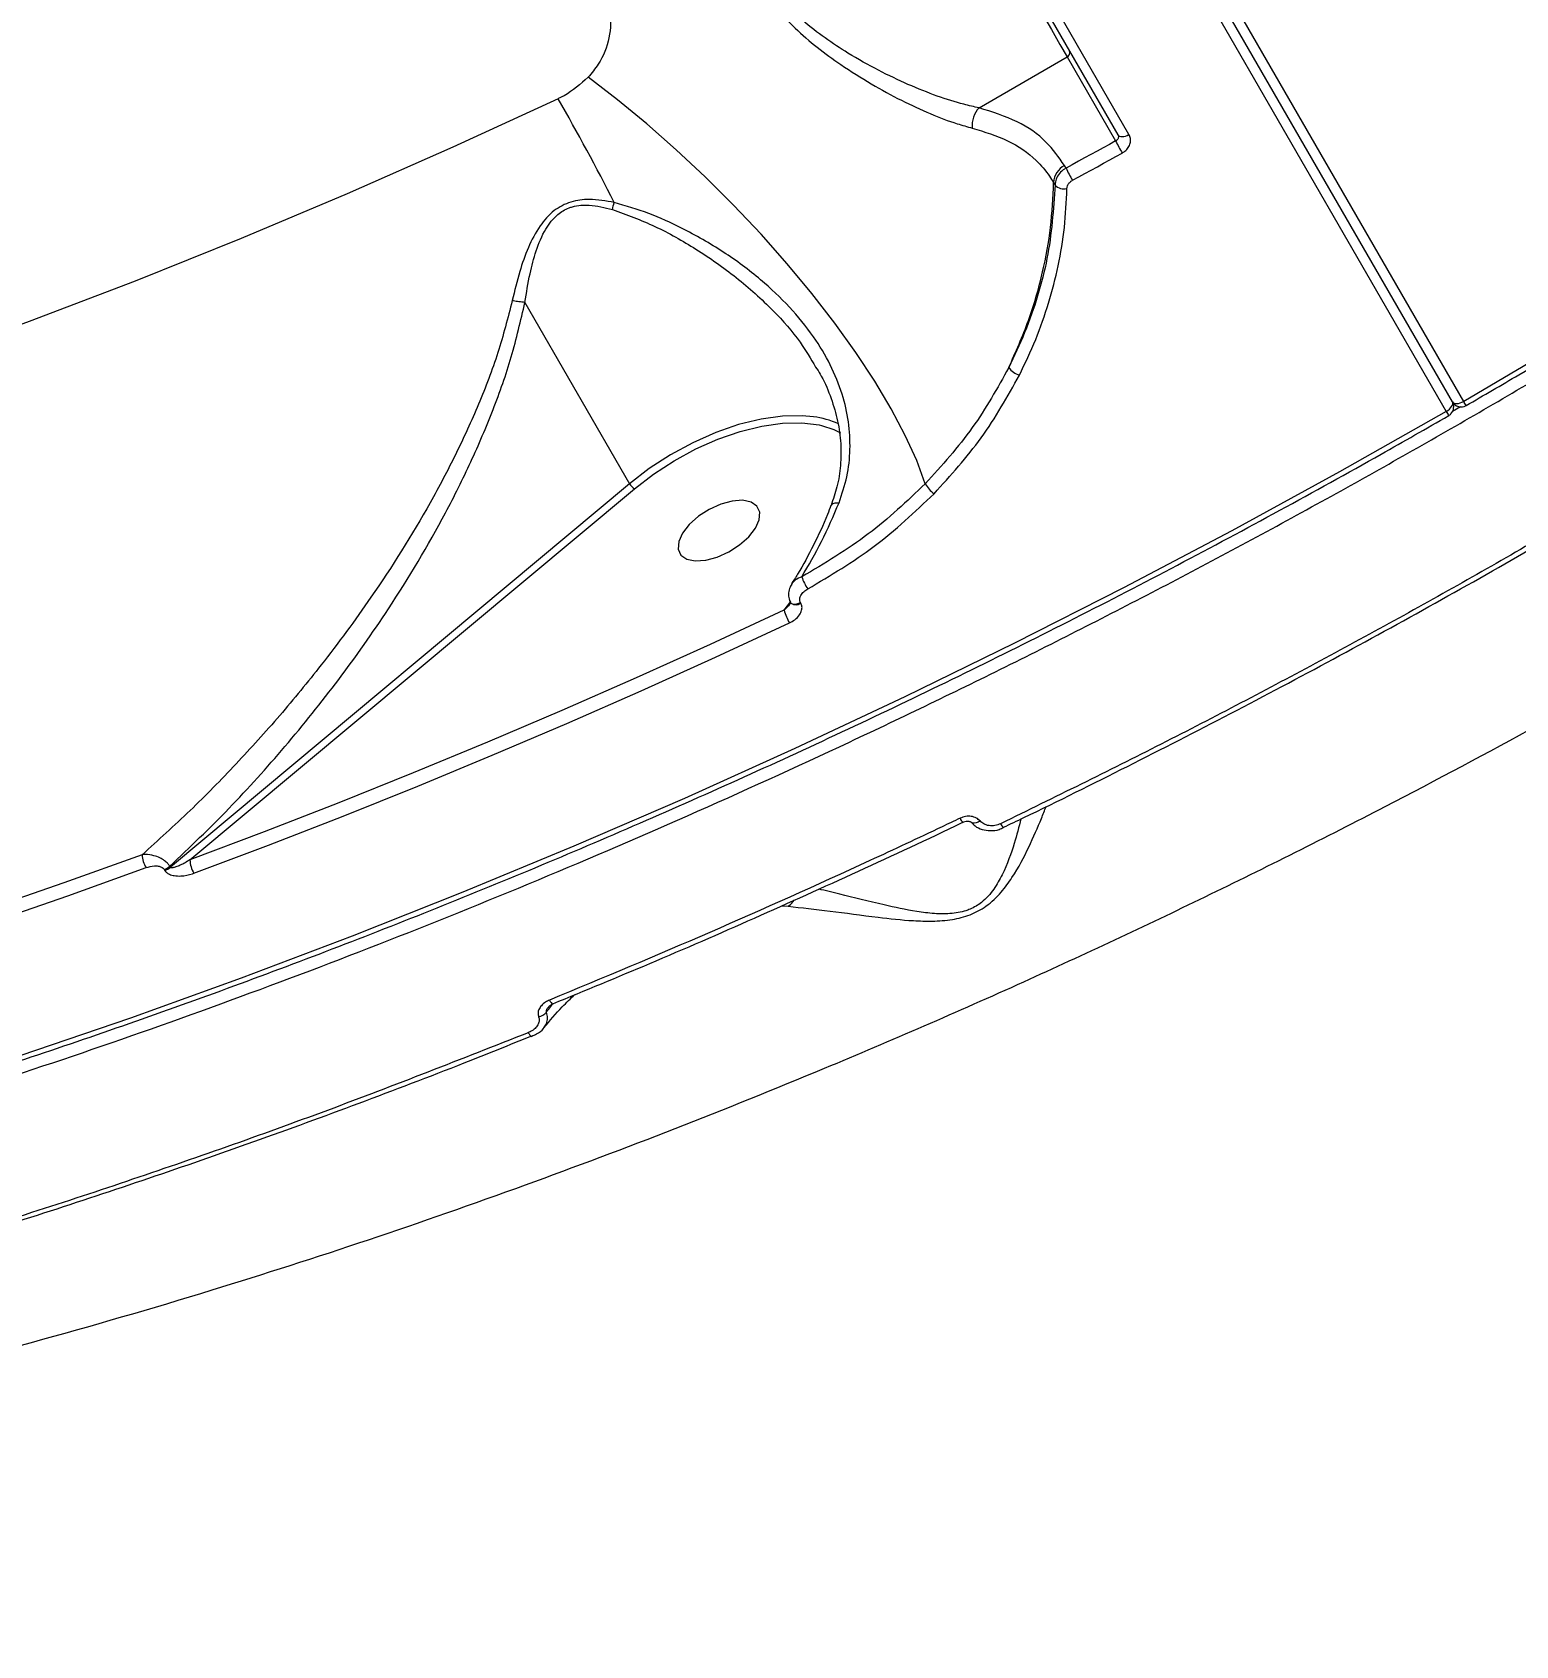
# Model space of a CAD drawing. Header units: millimetres. Extents: x -10881 to 8954, y -8695 to 5624.
# Drawn here: x 2770.3 to 2917.6, y -3433.1 to -3272.9 of the extents above; entities that cross this region are included whole.
import ezdxf

# ---------------------------------------------------------------- set-up
doc = ezdxf.new("R2010")
doc.units = ezdxf.units.MM
for name, color, linetype in [('DIKOM_ОБЪЕКТ', 7, 'Continuous'), ('DIKOM_РАЗМЕР_ЗОНА', 7, 'Continuous'), ('DIKOM_РАЗМЕР_ОБЪЕКТА', 7, 'Continuous')]:
    doc.layers.add(name, color=color, linetype=linetype)
doc.styles.add('style1', font='arial.ttf', dxfattribs={"width": 0.8})
doc.dimstyles.new('1-50', dxfattribs={"dimtxt": 300, "dimasz": 200, "dimexe": 100, "dimexo": 0, "dimgap": 100, "dimtad": 1, "dimtxsty": 'style1', "dimcen": 200, "dimclrd": 7, "dimclre": 7, "dimclrt": 7, "dimadec": 1, "dimazin": 2, "dimtfac": 1, "dimtmove": 0, "dimatfit": 2, "dimfxl": 0, "dimlwd": 25, "dimlwe": 18, "dimarcsym": 0})

# ---------------------------------------------------------------- blocks, each defined once
blk = doc.blocks.new('*D10')
at = {"layer": 'Defpoints', "color": 0, "transparency": 16777216}
for p in [(-7152.73, 2730.8), (7385.22, 911.28), (7385.22, -7693.77)]:
    blk.add_point(p, dxfattribs=at)
at = {"layer": 'DIKOM_РАЗМЕР_ОБЪЕКТА', "color": 7, "lineweight": 18, "transparency": 16777216}
for p, q in [((-7152.73, 2730.8), (-7152.73, -7793.77)), ((7385.22, 911.28), (7385.22, -7793.77))]:
    blk.add_line(p, q, dxfattribs=at)
at = {"layer": 'DIKOM_РАЗМЕР_ОБЪЕКТА', "color": 7, "lineweight": 25, "transparency": 16777216}
blk.add_line((-6952.73, -7693.77), (7185.22, -7693.77), dxfattribs=at)
at = {"layer": 'DIKOM_РАЗМЕР_ОБЪЕКТА', "color": 7, "transparency": 16777216}
for points in [[(-6952.73, -7660.43), (-6952.73, -7727.1), (-7152.73, -7693.77)], [(7185.22, -7660.43), (7185.22, -7727.1), (7385.22, -7693.77)]]:
    blk.add_solid(points, dxfattribs=at)
at = {"layer": 'DIKOM_РАЗМЕР_ОБЪЕКТА', "color": 7, "transparency": 16777216, "insert": (116.24, -7440.59), "char_height": 300, "attachment_point": 5, "style": 'style1'}
blk.add_mtext('14500', dxfattribs=at)
blk = doc.blocks.new('*D12')
at = {"layer": 'Defpoints', "color": 0, "transparency": 16777216}
for p in [(-9113.32, 3014.05), (8954.2, 2756.48), (8954.2, -8594.51)]:
    blk.add_point(p, dxfattribs=at)
at = {"layer": 'DIKOM_РАЗМЕР_ЗОНА', "color": 7, "lineweight": 18, "transparency": 16777216}
for p, q in [((-9113.32, 3014.05), (-9113.32, -8694.51)), ((8954.2, 2756.48), (8954.2, -8694.51))]:
    blk.add_line(p, q, dxfattribs=at)
at = {"layer": 'DIKOM_РАЗМЕР_ЗОНА', "color": 7, "lineweight": 25, "transparency": 16777216}
blk.add_line((-8913.32, -8594.51), (8754.2, -8594.51), dxfattribs=at)
at = {"layer": 'DIKOM_РАЗМЕР_ЗОНА', "color": 7, "transparency": 16777216}
for points in [[(-8913.32, -8561.18), (-8913.32, -8627.85), (-9113.32, -8594.51)], [(8754.2, -8561.18), (8754.2, -8627.85), (8954.2, -8594.51)]]:
    blk.add_solid(points, dxfattribs=at)
at = {"layer": 'DIKOM_РАЗМЕР_ЗОНА', "color": 7, "transparency": 16777216, "insert": (-79.56, -8341.34), "char_height": 300, "attachment_point": 5, "style": 'style1'}
blk.add_mtext('18000', dxfattribs=at)

msp = doc.modelspace()

# ---------------------------------------------------------------- linework, layer by layer
at = {"layer": 'DIKOM_ОБЪЕКТ', "color": 7, "linetype": 'Continuous', "lineweight": 15}
for p, q in [((2911.305, -3309.561), (2703.855, -2950.283)), ((2912.431, -3309.506), (2704.981, -2950.228)), ((2703.245, -2951.23), (2910.695, -3310.509)), ((2864.386, -3259.3), (2878.101, -3283.054)), ((2879.195, -3283.017), (2865.479, -3259.263)), ((2864.307, -3280.363), (2873.055, -3275.312)), ((2873.055, -3275.312), (2877.869, -3283.651)), ((2872.943, -3286.345), (2872.789, -3286.078)), ((2871.713, -3287.783), (2871.855, -3288.029)), ((2819.22, -3299.686), (2829.613, -3317.685)), ((2848.075, -3306.106), (2848.185, -3306.282)), ((2912.126, -3310.051), (2911.314, -3310.512)), ((2829.613, -3317.685), (2784.007, -3355.756)), ((2785.947, -3355.035), (2830.089, -3318.186)), ((2845.572, -3329.387), (2844.94, -3330.241)), ((2846.615, -3329.554), (2846.578, -3329.489)), ((2866.754, -3351.83), (2866.762, -3351.824)), ((2783.402, -3355.985), (2783.454, -3356.075)), ((2784.007, -3355.756), (2783.955, -3355.666)), ((2844.677, -3359.607), (2845.345, -3359.642)), ((2819.9, -3372.556), (2819.919, -3372.545))]:
    msp.add_line(p, q, dxfattribs=at)
at = {"layer": 'DIKOM_ОБЪЕКТ', "color": 7, "linetype": 'Continuous', "lineweight": 15, "flags": 128}
for points in [[(2863.781, -3259.247), (2864.612, -3260.687), (2865.84, -3262.813), (2867.071, -3264.946), (2868.278, -3267.036), (2869.433, -3269.037), (2870.512, -3270.905), (2871.489, -3272.598), (2872.343, -3274.078), (2873.055, -3275.312)], [(2858.971, -3317.685), (2858.115, -3315.373), (2856.986, -3312.889), (2855.594, -3310.259), (2853.953, -3307.508), (2852.08, -3304.663), (2849.992, -3301.752), (2847.711, -3298.805), (2845.259, -3295.849), (2842.66, -3292.916), (2839.939, -3290.032), (2837.125, -3287.227), (2834.244, -3284.529), (2831.325, -3281.964), (2828.397, -3279.557), (2825.488, -3277.332)], [(2822.511, -3279.459), (2812.048, -3284.273), (2801.556, -3288.897), (2791.042, -3293.328), (2780.517, -3297.561), (2769.99, -3301.591), (2759.472, -3305.416), (2748.973, -3309.031), (2738.501, -3312.433), (2728.066, -3315.62), (2717.68, -3318.588), (2707.35, -3321.334), (2697.087, -3323.856), (2686.9, -3326.152), (2676.799, -3328.219), (2666.793, -3330.055), (2656.891, -3331.659), (2647.103, -3333.03), (2637.438, -3334.165), (2627.905, -3335.064), (2618.512, -3335.726)], [(2877.869, -3283.651), (2877.254, -3283.989), (2876.639, -3284.327), (2876.023, -3284.665), (2875.408, -3285.002), (2874.792, -3285.338), (2874.176, -3285.674), (2873.559, -3286.01), (2872.943, -3286.345)], [(2878.101, -3283.054), (2878.166, -3283.13), (2878.261, -3283.184), (2878.381, -3283.216), (2878.523, -3283.223), (2878.682, -3283.206), (2878.851, -3283.165), (2879.024, -3283.101), (2879.195, -3283.017)], [(2873.584, -3287.558), (2874.202, -3287.222), (2874.82, -3286.886), (2875.437, -3286.55), (2876.055, -3286.212), (2876.672, -3285.874), (2877.289, -3285.536), (2877.905, -3285.197), (2878.521, -3284.858)], [(2922.932, -3303.321), (2912.431, -3309.506)], [(2910.695, -3310.509), (2910.859, -3310.403), (2911.007, -3310.283), (2911.134, -3310.156), (2911.233, -3310.024), (2911.302, -3309.894), (2911.338, -3309.771), (2911.339, -3309.658), (2911.305, -3309.561)], [(2911.305, -3309.561), (2911.372, -3309.639), (2911.47, -3309.694), (2911.595, -3309.725), (2911.742, -3309.73), (2911.906, -3309.71), (2912.079, -3309.664), (2912.257, -3309.596), (2912.431, -3309.506)], [(2910.695, -3310.509), (2900.087, -3316.51), (2889.398, -3322.349), (2878.637, -3328.019), (2867.812, -3333.517), (2856.933, -3338.836), (2846.009, -3343.974), (2835.049, -3348.925), (2824.063, -3353.686), (2813.059, -3358.252), (2802.047, -3362.62), (2791.036, -3366.786), (2780.036, -3370.746), (2769.055, -3374.497)], [(2847.865, -3311.033), (2846.747, -3310.93), (2844.779, -3310.972), (2842.658, -3311.271), (2840.435, -3311.82), (2838.161, -3312.607), (2835.889, -3313.612), (2833.673, -3314.813), (2831.565, -3316.181), (2829.613, -3317.685)], [(2830.089, -3318.186), (2831.982, -3316.728), (2834.026, -3315.401), (2836.175, -3314.237), (2838.378, -3313.262), (2840.583, -3312.499), (2842.738, -3311.966), (2844.795, -3311.676), (2846.703, -3311.636), (2848.42, -3311.845), (2848.663, -3311.899)], [(2848.663, -3311.899), (2849.904, -3312.3), (2850.566, -3312.627)], [(2841.433, -3322.956), (2842.101, -3322.099), (2842.476, -3321.262), (2842.527, -3320.513), (2842.25, -3319.912), (2841.668, -3319.507), (2840.828, -3319.333), (2839.798, -3319.402), (2838.661, -3319.709), (2837.509, -3320.23), (2836.436, -3320.922), (2835.529, -3321.729), (2834.861, -3322.585), (2834.486, -3323.422), (2834.435, -3324.172), (2834.712, -3324.773), (2835.293, -3325.177), (2836.134, -3325.352), (2837.164, -3325.282), (2838.301, -3324.975), (2839.453, -3324.454), (2840.526, -3323.762), (2841.433, -3322.956)], [(2844.94, -3330.241), (2837.601, -3333.645), (2830.245, -3336.964), (2822.877, -3340.197), (2815.5, -3343.343), (2808.115, -3346.401), (2800.726, -3349.37), (2793.336, -3352.248), (2785.947, -3355.035)], [(2845.595, -3329.472), (2845.695, -3329.572), (2845.861, -3329.63), (2846.075, -3329.636), (2846.321, -3329.588), (2846.578, -3329.489)], [(2786.349, -3356.358), (2793.755, -3353.564), (2801.163, -3350.679), (2808.57, -3347.703), (2815.972, -3344.638), (2823.367, -3341.484), (2830.753, -3338.243), (2838.126, -3334.916), (2845.483, -3331.504)], [(2864.405, -3351.167), (2864.204, -3351.281), (2864.008, -3351.358), (2863.827, -3351.394), (2863.673, -3351.386), (2863.554, -3351.335), (2863.509, -3351.293)], [(2781.2, -3354.522), (2773.437, -3357.304), (2765.683, -3359.983), (2757.942, -3362.556), (2750.217, -3365.022), (2742.511, -3367.381), (2734.828, -3369.631), (2727.171, -3371.772), (2719.543, -3373.803)], [(2719.801, -3375.127), (2727.446, -3373.092), (2735.12, -3370.946), (2742.82, -3368.69), (2750.543, -3366.326), (2758.285, -3363.854), (2766.043, -3361.276), (2773.814, -3358.592), (2781.594, -3355.803)], [(2821.648, -3368.961), (2821.731, -3369.095), (2821.81, -3369.202), (2821.881, -3369.278), (2821.943, -3369.321), (2821.992, -3369.328), (2822.001, -3369.325)], [(2819.55, -3372.191), (2819.629, -3372.319), (2819.705, -3372.423), (2819.775, -3372.5), (2819.836, -3372.545), (2819.887, -3372.559), (2819.9, -3372.556)]]:
    msp.add_lwpolyline(points, dxfattribs=at)
at = {"layer": 'DIKOM_ОБЪЕКТ', "color": 7, "linetype": 'Continuous', "lineweight": 15}
for centre, radius, start, end in [((2872.846, -3274.887), 0.473, 296.20231, 20.53403), ((2625.123, -3392.939), 227.683, 26.94679, 29.895), ((2866.147, -3282.096), 2.528, 136.70716, 186.18714), ((2898.301, -3273.381), 22.868, 206.68503, 210.12397), ((2873.767, -3287.886), 2.056, 118.40703, 177.14034), ((2888.237, -3279.042), 16.948, 205.52451, 210.16572), ((2872.781, -3287.113), 1.302, 224.69929, 281.12931), ((2794.972, -3281.079), 34.233, 344.09936, 345.30864), ((2868.811, -3305.073), 1.894, 214.80729, 254.89802), ((2910.439, -3310.061), 1, 316.55964, 29.99313), ((2912.171, -3309.061), 1, 210.00248, 300.07043), ((2877.683, -3329.743), 40.211, 29.525, 30.21602), ((2846.813, -3319.317), 8.35, 65.00163, 82.76328), ((2943.206, -3291.909), 37.456, 209.77321, 210.51506), ((2910.439, -3310.061), 1, 299.92957, 316.55964), ((2830.842, -3316.993), 1.41, 209.37383, 237.75734), ((2861.381, -3316.454), 2.706, 207.06698, 235.29583), ((2851.251, -3325.407), 4.795, 198.57496, 214.54785), ((2850.193, -3328.734), 5.464, 196.0115, 210.46682), ((2846.127, -3328.861), 0.848, 235.65249, 305.16818), ((2863.092, -3350.679), 0.705, 197.99744, 238.95881), ((2867.207, -3351.168), 0.803, 199.92836, 235.65848), ((2784.138, -3354.319), 2.945, 183.96095, 210.26804), ((2782.742, -3354.205), 1.898, 290.3249, 309.6936), ((2782.795, -3354.296), 1.898, 290.3249, 309.6936), ((2788.853, -3354.875), 2.91, 183.15657, 210.63511), ((2820.181, -3369.071), 1.595, 284.24041, 317.02867)]:
    msp.add_arc(centre, radius, start, end, dxfattribs=at)
for points, knots in [([(2912.672, -3309.927), (2914.419, -3308.91), (2919.483, -3305.963), (2927.8, -3300.979), (2937.587, -3294.933), (2947.272, -3288.756), (2956.85, -3282.455), (2966.312, -3276.033), (2975.652, -3269.496), (2984.863, -3262.849), (2993.937, -3256.097), (3002.868, -3249.245), (3011.649, -3242.297), (3020.274, -3235.259), (3028.736, -3228.137), (3037.029, -3220.936), (3045.146, -3213.66), (3053.082, -3206.317), (3060.83, -3198.91), (3068.385, -3191.446), (3075.74, -3183.93), (3082.891, -3176.367), (3089.832, -3168.765), (3096.558, -3161.127), (3103.064, -3153.461), (3109.344, -3145.771), (3115.394, -3138.063), (3121.21, -3130.343), (3126.787, -3122.617), (3132.121, -3114.891), (3137.208, -3107.171), (3142.043, -3099.461), (3146.624, -3091.769), (3150.947, -3084.099), (3155.009, -3076.457), (3158.805, -3068.85), (3162.335, -3061.283), (3165.594, -3053.761), (3168.58, -3046.29), (3171.291, -3038.877), (3173.725, -3031.525), (3175.88, -3024.242), (3177.754, -3017.032), (3179.346, -3009.901), (3180.655, -3002.855), (3181.678, -2995.898), (3182.417, -2989.037), (3182.869, -2982.276), (3183.038, -2975.619), (3182.905, -2969.08), (3182.615, -2963.835), (3182.264, -2960.815), (3182.157, -2959.893)], [0, 0, 0, 0, 0.0107471, 0.0311651, 0.0515835, 0.0720021, 0.0924206, 0.1128393, 0.1332582, 0.1536771, 0.1740963, 0.1945156, 0.2149352, 0.2353551, 0.2557752, 0.2761956, 0.2966164, 0.3170376, 0.3374591, 0.3578811, 0.3783035, 0.3987263, 0.4191497, 0.4395736, 0.459998, 0.480423, 0.5008486, 0.5212748, 0.5417016, 0.5621289, 0.5825569, 0.6029854, 0.6234145, 0.6438441, 0.6642741, 0.6847045, 0.7051351, 0.7255658, 0.7459964, 0.7664267, 0.7868564, 0.8072852, 0.8277127, 0.8481386, 0.8685623, 0.8889834, 0.9094014, 0.9298156, 0.9502254, 0.9706305, 0.9910301, 1, 1, 1, 1]), ([(2474.407, -3370.97), (2475.12, -3371.509), (2478.361, -3373.957), (2484.717, -3377.9), (2493.478, -3382.775), (2502.911, -3387.211), (2512.939, -3391.218), (2523.596, -3394.776), (2534.794, -3397.846), (2546.377, -3400.39), (2558.279, -3402.415), (2570.489, -3403.942), (2583.131, -3404.988), (2596.282, -3405.553), (2609.899, -3405.619), (2624, -3405.174), (2638.467, -3404.212), (2652.93, -3402.767), (2667.306, -3400.884), (2681.58, -3398.6), (2696.082, -3395.87), (2710.889, -3392.674), (2725.95, -3389.012), (2741.276, -3384.872), (2756.744, -3380.28), (2772.346, -3375.236), (2788.019, -3369.757), (2803.773, -3363.836), (2819.565, -3357.487), (2835.481, -3350.669), (2851.457, -3343.397), (2867.5, -3335.657), (2883.467, -3327.51), (2899.141, -3319.068), (2914.461, -3310.382), (2929.443, -3301.46), (2944.243, -3292.21), (2958.94, -3282.578), (2973.466, -3272.593), (2987.827, -3262.243), (3001.878, -3251.611), (3015.872, -3240.54), (3024.929, -3232.907), (3029.575, -3228.993)], [0, 0, 0, 0, 0.0069069, 0.0314206, 0.0561045, 0.0807884, 0.1060094, 0.1312304, 0.156637, 0.1820435, 0.2065572, 0.2310708, 0.2557548, 0.2804387, 0.3056597, 0.3308807, 0.3562872, 0.3816938, 0.4053301, 0.4289664, 0.4527552, 0.4765441, 0.5008121, 0.5250802, 0.5495135, 0.5739467, 0.5984604, 0.6229741, 0.6476581, 0.6723421, 0.6975631, 0.7227842, 0.7481908, 0.7735974, 0.7981111, 0.8226248, 0.8473088, 0.8719928, 0.8972139, 0.9224349, 0.9478415, 0.9732482, 1, 1, 1, 1]), ([(2841.426, -3262.714), (2841.429, -3263.263), (2841.435, -3264.361), (2841.794, -3266.11), (2842.488, -3267.876), (2843.782, -3270.064), (2845.756, -3272.274), (2848.223, -3274.388), (2850.787, -3276.25), (2853.616, -3278.03), (2856.622, -3279.664), (2859.492, -3280.995), (2861.839, -3281.886), (2863.138, -3282.236), (2863.634, -3282.369)], [0, 0, 0, 0, 0.0610586, 0.1220459, 0.1836227, 0.2451907, 0.3548561, 0.436924, 0.519099, 0.6228181, 0.7265974, 0.8310891, 0.9355772, 1, 1, 1, 1]), ([(2864.307, -3280.363), (2863.807, -3280.256), (2862.505, -3279.98), (2860.157, -3279.232), (2857.306, -3278.095), (2854.311, -3276.667), (2851.521, -3275.112), (2848.979, -3273.449), (2846.564, -3271.568), (2844.675, -3269.59), (2843.479, -3267.652), (2843.044, -3266.554), (2842.728, -3265.421), (2842.532, -3264.249), (2842.59, -3263.215), (2842.619, -3262.691)], [0, 0, 0, 0, 0.0653899, 0.1703679, 0.2779426, 0.3818114, 0.4884116, 0.5695635, 0.6527955, 0.7604191, 0.8151631, 0.8718852, 0.8800454, 0.9391998, 1, 1, 1, 1]), ([(2826.66, -3267.957), (2827.05, -3268.826), (2827.823, -3270.547), (2827.719, -3273.4), (2826.84, -3275.726), (2825.844, -3276.91), (2825.488, -3277.332)], [0, 0, 0, 0, 0.28856435, 0.57162877, 0.84703828, 1, 1, 1, 1]), ([(2825.488, -3277.332), (2824.74, -3277.998), (2823.914, -3278.733), (2822.814, -3279.312), (2822.614, -3279.409), (2822.511, -3279.459)], [0, 0, 0, 0, 0.8217569, 0.9078664, 1, 1, 1, 1]), ([(2872.789, -3286.078), (2872.224, -3285.274), (2871.031, -3283.576), (2868.204, -3281.596), (2865.618, -3280.778), (2864.307, -3280.363)], [0, 0, 0, 0, 0.3069734, 0.648469, 1, 1, 1, 1]), ([(2863.634, -3282.369), (2864.852, -3282.744), (2867.326, -3283.505), (2869.761, -3285.251), (2871.098, -3286.776), (2871.584, -3287.571), (2871.713, -3287.783)], [0, 0, 0, 0, 0.3414972, 0.6929958, 0.9180121, 1, 1, 1, 1]), ([(2878.101, -3283.054), (2878.12, -3283.098), (2878.159, -3283.186), (2878.146, -3283.337), (2878.081, -3283.478), (2877.981, -3283.586), (2877.901, -3283.632), (2877.869, -3283.651)], [0, 0, 0, 0, 0.21397755, 0.42817175, 0.64278495, 0.85790168, 1, 1, 1, 1]), ([(2878.521, -3284.858), (2878.616, -3284.799), (2878.853, -3284.65), (2879.145, -3284.312), (2879.334, -3283.876), (2879.368, -3283.416), (2879.252, -3283.15), (2879.195, -3283.017)], [0, 0, 0, 0, 0.14184712, 0.35672841, 0.57133326, 0.78571861, 1, 1, 1, 1]), ([(2872.943, -3286.345), (2872.891, -3286.375), (2872.647, -3286.52), (2872.271, -3286.865), (2871.928, -3287.427), (2871.879, -3287.828), (2871.855, -3288.029)], [0, 0, 0, 0, 0.0818929, 0.3880463, 0.6939649, 1, 1, 1, 1]), ([(2867.256, -3306.154), (2867.945, -3304.604), (2869.33, -3301.485), (2870.661, -3296.805), (2871.512, -3292.215), (2871.646, -3289.266), (2871.713, -3287.783)], [0, 0, 0, 0, 0.2598499, 0.5228404, 0.7602266, 1, 1, 1, 1]), ([(2871.855, -3288.029), (2871.689, -3290.462), (2871.437, -3294.144), (2870.166, -3299.034), (2868.917, -3302.667), (2867.804, -3305.004), (2867.256, -3306.154)], [0, 0, 0, 0, 0.3951692, 0.5979227, 0.8021689, 1, 1, 1, 1]), ([(2868.318, -3306.901), (2868.878, -3305.727), (2869.996, -3303.382), (2871.264, -3299.743), (2872.221, -3296.024), (2872.855, -3292.223), (2872.973, -3289.671), (2873.032, -3288.391)], [0, 0, 0, 0, 0.1978344, 0.3948167, 0.593168, 0.7958375, 1, 1, 1, 1]), ([(2873.032, -3288.391), (2873.045, -3288.291), (2873.07, -3288.092), (2873.244, -3287.814), (2873.434, -3287.644), (2873.558, -3287.573), (2873.584, -3287.558)], [0, 0, 0, 0, 0.3056925, 0.6116133, 0.9180226, 1, 1, 1, 1]), ([(2828.086, -3289.761), (2827.263, -3289.613), (2825.831, -3289.356), (2823.736, -3289.623), (2821.986, -3290.533), (2820.571, -3292.15), (2819.5, -3294.241), (2818.615, -3296.74), (2818.189, -3298.537), (2817.96, -3299.505)], [0, 0, 0, 0, 0.1507914, 0.2625455, 0.375833, 0.5043751, 0.6581128, 0.8160036, 1, 1, 1, 1]), ([(2819.22, -3299.686), (2819.371, -3298.73), (2819.646, -3296.993), (2820.295, -3294.542), (2821.122, -3292.508), (2822.26, -3291.016), (2823.3, -3290.396), (2824.352, -3290.05), (2825.842, -3289.933), (2827.139, -3290.264), (2827.895, -3290.458)], [0, 0, 0, 0, 0.1920851, 0.3493699, 0.5094457, 0.6344036, 0.7186251, 0.7420692, 0.8495846, 1, 1, 1, 1]), ([(2850.407, -3319.569), (2850.695, -3318.712), (2851.278, -3316.976), (2851.563, -3314.266), (2851.41, -3311.513), (2850.761, -3308.688), (2849.599, -3305.844), (2847.851, -3302.933), (2845.532, -3300.086), (2842.533, -3297.255), (2838.941, -3294.597), (2835.172, -3292.441), (2831.537, -3290.768), (2829.242, -3290.098), (2828.086, -3289.761)], [0, 0, 0, 0, 0.0668895, 0.1355745, 0.2055398, 0.2771148, 0.3560569, 0.436729, 0.5280166, 0.6212586, 0.7279987, 0.8370993, 0.9179829, 1, 1, 1, 1]), ([(2827.895, -3290.458), (2829.319, -3290.98), (2832.199, -3292.037), (2836.303, -3294.385), (2840.293, -3297.157), (2843.758, -3300.285), (2846.423, -3303.283), (2847.588, -3305.274), (2848.075, -3306.106)], [0, 0, 0, 0, 0.1717419, 0.3474549, 0.5328427, 0.7223593, 0.8839287, 1, 1, 1, 1]), ([(2593.006, -3415.396), (2594.422, -3415.707), (2600.705, -3417.083), (2612.571, -3418.765), (2628.541, -3420.272), (2644.63, -3420.854), (2660.65, -3420.676), (2675.92, -3419.846), (2690.804, -3418.473), (2704.976, -3416.689), (2719.151, -3414.457), (2734.867, -3411.515), (2751.883, -3407.754), (2770.195, -3403.049), (2787.302, -3398.08), (2803.677, -3392.819), (2819.019, -3387.459), (2834.129, -3381.768), (2850.64, -3375.112), (2868.219, -3367.48), (2886.794, -3358.779), (2903.845, -3350.229), (2919.9, -3341.674), (2934.714, -3333.342), (2949.086, -3324.835), (2963.08, -3316.129), (2976.936, -3307.114), (2985.994, -3300.849), (2990.522, -3297.717)], [0, 0, 0, 0, 0.01379089, 0.06119675, 0.10860263, 0.15478244, 0.19709595, 0.23940948, 0.27585322, 0.31229696, 0.34695125, 0.38160554, 0.42786138, 0.47024403, 0.51262671, 0.54912909, 0.58563148, 0.62034075, 0.65505002, 0.70142145, 0.74390934, 0.78639727, 0.82298919, 0.85958112, 0.89437463, 0.92916815, 0.96458407, 1, 1, 1, 1]), ([(2817.96, -3299.505), (2817.515, -3301.234), (2816.619, -3304.714), (2814.663, -3309.796), (2812.397, -3314.766), (2808.964, -3321.248), (2804.532, -3328.291), (2799.408, -3335.243), (2794.899, -3340.732), (2790.551, -3345.553), (2786, -3350.189), (2782.801, -3353.076), (2781.2, -3354.522)], [0, 0, 0, 0, 0.0803025, 0.1615658, 0.2419412, 0.3227389, 0.4866046, 0.6103975, 0.7070663, 0.8040247, 0.9018626, 1, 1, 1, 1]), ([(2783.955, -3355.666), (2785.934, -3353.778), (2789.894, -3350.003), (2795.484, -3343.783), (2800.79, -3337.181), (2806.208, -3329.491), (2810.553, -3322.225), (2813.895, -3315.54), (2816.096, -3310.37), (2817.973, -3305.082), (2818.799, -3301.488), (2819.214, -3299.681)], [0, 0, 0, 0, 0.1245763, 0.249156, 0.376417, 0.5036648, 0.6677219, 0.7510853, 0.8344262, 0.916783, 1, 1, 1, 1]), ([(2819.214, -3299.681), (2819.018, -3299.664), (2818.661, -3299.633), (2818.217, -3299.557), (2818, -3299.513), (2817.96, -3299.505)], [0, 0, 0, 0, 0.4994434, 0.9072949, 1, 1, 1, 1]), ([(2819.214, -3299.681), (2819.215, -3299.682), (2819.216, -3299.682), (2819.218, -3299.684), (2819.219, -3299.685), (2819.22, -3299.686)], [0, 0, 0, 0, 0.2900896, 0.6748987, 1, 1, 1, 1]), ([(2848.21, -3306.264), (2848.358, -3306.506), (2848.938, -3307.454), (2849.647, -3309.194), (2850.311, -3311.434), (2850.622, -3313.662), (2850.591, -3315.852), (2850.286, -3317.925), (2849.825, -3319.237), (2849.61, -3319.85)], [0, 0, 0, 0, 0.05819993, 0.22817151, 0.39508627, 0.55603947, 0.71178222, 0.86530388, 1, 1, 1, 1]), ([(2867.256, -3306.154), (2866.129, -3308.183), (2863.847, -3312.289), (2860.609, -3315.872), (2858.971, -3317.685)], [0, 0, 0, 0, 0.4941653, 1, 1, 1, 1]), ([(2859.84, -3318.678), (2861.478, -3316.871), (2864.793, -3313.215), (2867.134, -3309.022), (2868.318, -3306.901)], [0, 0, 0, 0, 0.49417114, 1, 1, 1, 1]), ([(2473.118, -3369.297), (2473.614, -3369.67), (2475.795, -3371.309), (2479.911, -3374.024), (2485.465, -3377.437), (2491.278, -3380.644), (2497.321, -3383.66), (2503.596, -3386.478), (2510.097, -3389.098), (2516.819, -3391.517), (2523.756, -3393.733), (2530.905, -3395.744), (2538.258, -3397.55), (2545.811, -3399.148), (2553.557, -3400.537), (2561.492, -3401.717), (2569.608, -3402.686), (2577.9, -3403.445), (2586.361, -3403.991), (2594.985, -3404.326), (2603.765, -3404.448), (2612.696, -3404.359), (2621.769, -3404.057), (2630.979, -3403.543), (2640.318, -3402.818), (2649.779, -3401.882), (2659.356, -3400.736), (2669.04, -3399.38), (2678.826, -3397.817), (2688.705, -3396.046), (2698.67, -3394.07), (2708.713, -3391.89), (2718.828, -3389.508), (2729.006, -3386.925), (2739.239, -3384.143), (2749.521, -3381.165), (2759.843, -3377.992), (2770.198, -3374.628), (2780.578, -3371.074), (2790.975, -3367.334), (2801.381, -3363.41), (2811.789, -3359.305), (2822.19, -3355.022), (2832.577, -3350.564), (2842.943, -3345.936), (2853.278, -3341.14), (2863.577, -3336.179), (2873.83, -3331.058), (2884.03, -3325.782), (2894.169, -3320.35), (2903.137, -3315.39), (2908.704, -3312.206), (2910.938, -3310.928)], [0, 0, 0, 0, 0.0060077, 0.0263958, 0.0467899, 0.0671898, 0.087595, 0.1080051, 0.1284196, 0.1488379, 0.1692595, 0.1896838, 0.2101103, 0.2305385, 0.2509682, 0.2713988, 0.2918301, 0.3122618, 0.3326937, 0.3531256, 0.3735573, 0.3939887, 0.4144197, 0.4348503, 0.4552804, 0.47571, 0.496139, 0.5165675, 0.5369955, 0.5574228, 0.5778497, 0.598276, 0.6187018, 0.6391271, 0.659552, 0.6799764, 0.7004004, 0.720824, 0.7412473, 0.7616702, 0.7820928, 0.8025151, 0.8229372, 0.843359, 0.8637806, 0.8842021, 0.9046234, 0.9250445, 0.9454656, 0.9658866, 0.9863075, 1, 1, 1, 1]), ([(2858.971, -3317.685), (2857.146, -3319.418), (2853.449, -3322.929), (2848.973, -3325.588), (2846.706, -3326.934)], [0, 0, 0, 0, 0.4937368, 1, 1, 1, 1]), ([(2847.302, -3328.126), (2849.562, -3326.787), (2854.14, -3324.075), (2857.924, -3320.492), (2859.84, -3318.678)], [0, 0, 0, 0, 0.4937919, 1, 1, 1, 1]), ([(2929.073, -3317.787), (2923.974, -3320.778), (2913.766, -3326.767), (2898.181, -3335.335), (2882.415, -3343.621), (2871.776, -3348.833), (2866.452, -3351.441)], [0, 0, 0, 0, 0.2488775, 0.4981997, 0.7488727, 1, 1, 1, 1]), ([(2866.746, -3351.791), (2867.413, -3351.474), (2871.526, -3349.517), (2879.046, -3345.764), (2889.295, -3340.525), (2899.488, -3335.116), (2909.618, -3329.557), (2919.564, -3323.929), (2926.087, -3320.082), (2929.291, -3318.193)], [0, 0, 0, 0, 0.0314316, 0.1936161, 0.3559228, 0.5183169, 0.6807628, 0.8432175, 1, 1, 1, 1]), ([(2849.607, -3319.833), (2849.491, -3320.139), (2848.969, -3321.523), (2847.865, -3323.812), (2846.665, -3326.11), (2845.886, -3327.307), (2845.678, -3327.626)], [0, 0, 0, 0, 0.1071177, 0.4845848, 0.8624355, 1, 1, 1, 1]), ([(2846.706, -3326.934), (2847.381, -3325.784), (2848.738, -3323.469), (2849.849, -3320.874), (2850.407, -3319.569)], [0, 0, 0, 0, 0.4973177, 1, 1, 1, 1]), ([(2849.638, -3319.861), (2849.67, -3319.798), (2849.741, -3319.66), (2850.034, -3319.58), (2850.284, -3319.566), (2850.388, -3319.568), (2850.407, -3319.569)], [0, 0, 0, 0, 0.3385747, 0.7503109, 0.9542076, 1, 1, 1, 1]), ([(2846.706, -3326.934), (2846.482, -3327.023), (2846.059, -3327.19), (2845.822, -3327.504), (2845.711, -3327.651)], [0, 0, 0, 0, 0.5306638, 1, 1, 1, 1]), ([(2845.721, -3327.66), (2845.634, -3327.794), (2845.432, -3328.104), (2845.356, -3328.671), (2845.415, -3329.17), (2845.573, -3329.395), (2845.616, -3329.458)], [0, 0, 0, 0, 0.247442, 0.5745102, 0.8818575, 1, 1, 1, 1]), ([(2846.578, -3329.489), (2846.555, -3329.439), (2846.496, -3329.313), (2846.495, -3329.062), (2846.614, -3328.737), (2846.884, -3328.393), (2847.162, -3328.216), (2847.302, -3328.126)], [0, 0, 0, 0, 0.1033868, 0.2624323, 0.4611539, 0.7282036, 1, 1, 1, 1]), ([(2845.516, -3329.637), (2845.428, -3329.747), (2845.252, -3329.969), (2845.045, -3330.15), (2844.94, -3330.241)], [0, 0, 0, 0, 0.4980553, 1, 1, 1, 1]), ([(2845.483, -3331.504), (2845.662, -3331.407), (2846.052, -3331.194), (2846.48, -3330.752), (2846.706, -3330.29), (2846.753, -3329.884), (2846.661, -3329.664), (2846.615, -3329.554)], [0, 0, 0, 0, 0.2267683, 0.4919805, 0.6959522, 0.8477263, 1, 1, 1, 1]), ([(2845.61, -3329.47), (2845.61, -3329.468), (2845.61, -3329.459), (2845.599, -3329.508), (2845.566, -3329.579), (2845.526, -3329.626), (2845.516, -3329.637)], [0, 0, 0, 0, 0.1288876, 0.4930182, 0.8748346, 1, 1, 1, 1]), ([(2862.421, -3350.897), (2861.825, -3351.181), (2858.841, -3352.603), (2850.58, -3356.467), (2837.591, -3362.32), (2826.965, -3366.746), (2821.648, -3368.961)], [0, 0, 0, 0, 0.0441412, 0.2207137, 0.6100127, 1, 1, 1, 1]), ([(2845.345, -3359.642), (2846.696, -3359.784), (2849.429, -3360.072), (2853.694, -3360.677), (2857.18, -3361.062), (2859.675, -3361.144), (2861.581, -3361.016), (2863.45, -3360.549), (2865.178, -3359.608), (2866.543, -3358.279), (2868.002, -3356.255), (2869.303, -3353.721), (2870.354, -3351.316), (2870.816, -3350.125), (2870.965, -3349.74)], [0, 0, 0, 0, 0.1466659, 0.2966814, 0.3967888, 0.4475637, 0.4995444, 0.5455502, 0.5920164, 0.6499421, 0.7055832, 0.8227802, 0.9426651, 1, 1, 1, 1]), ([(2868.473, -3350.968), (2868.266, -3351.763), (2867.813, -3353.498), (2866.954, -3355.926), (2865.833, -3357.945), (2864.785, -3359.171), (2863.758, -3359.79), (2862.78, -3360.177), (2861.553, -3360.422), (2859.838, -3360.394), (2857.544, -3360.1), (2854.337, -3359.403), (2851.043, -3358.554), (2849.069, -3358.094), (2848.385, -3357.935)], [0, 0, 0, 0, 0.1209773, 0.2639091, 0.3280045, 0.3920793, 0.4340384, 0.4417552, 0.4914251, 0.5489695, 0.6087898, 0.7277159, 0.9055306, 1, 1, 1, 1]), ([(2864.405, -3351.167), (2864.292, -3351.061), (2864.058, -3350.841), (2863.539, -3350.691), (2862.963, -3350.691), (2862.602, -3350.828), (2862.421, -3350.897)], [0, 0, 0, 0, 0.2338668, 0.4824937, 0.7413363, 1, 1, 1, 1]), ([(2862.731, -3351.286), (2862.746, -3351.278), (2862.83, -3351.231), (2863.002, -3351.19), (2863.208, -3351.179), (2863.363, -3351.208), (2863.459, -3351.249), (2863.504, -3351.285), (2863.506, -3351.291), (2863.507, -3351.292)], [0, 0, 0, 0, 0.0512809, 0.281779, 0.4718993, 0.6369778, 0.7826962, 0.9304268, 1, 1, 1, 1]), ([(2866.452, -3351.441), (2866.266, -3351.512), (2865.895, -3351.655), (2865.3, -3351.655), (2864.764, -3351.501), (2864.521, -3351.275), (2864.405, -3351.167)], [0, 0, 0, 0, 0.25835416, 0.51674882, 0.76780773, 1, 1, 1, 1]), ([(2821.998, -3369.318), (2825.204, -3367.996), (2831.879, -3365.241), (2841.997, -3360.847), (2852.333, -3356.171), (2859.242, -3352.976), (2862.693, -3351.298), (2862.728, -3351.281)], [0, 0, 0, 0, 0.2353197, 0.490022, 0.7438766, 0.9974106, 1, 1, 1, 1]), ([(2863.533, -3351.276), (2863.651, -3351.413), (2863.936, -3351.746), (2864.609, -3352.049), (2865.436, -3352.169), (2866.192, -3352.087), (2866.598, -3351.875), (2866.74, -3351.8)], [0, 0, 0, 0, 0.15664861, 0.38131996, 0.6158471, 0.86522043, 1, 1, 1, 1]), ([(2783.955, -3355.666), (2783.892, -3355.577), (2783.755, -3355.382), (2783.42, -3355.087), (2782.952, -3354.807), (2782.296, -3354.57), (2781.686, -3354.485), (2781.314, -3354.513), (2781.2, -3354.522)], [0, 0, 0, 0, 0.113276, 0.2470903, 0.4203958, 0.6073781, 0.8801183, 1, 1, 1, 1]), ([(2781.594, -3355.803), (2781.869, -3355.725), (2782.263, -3355.611), (2782.794, -3355.636), (2783.093, -3355.718), (2783.298, -3355.842), (2783.37, -3355.941), (2783.402, -3355.985)], [0, 0, 0, 0, 0.4370879, 0.6288625, 0.7908881, 0.9060631, 1, 1, 1, 1]), ([(2783.454, -3356.075), (2783.505, -3356.145), (2783.618, -3356.301), (2783.947, -3356.494), (2784.437, -3356.628), (2785.229, -3356.655), (2785.887, -3356.523), (2786.298, -3356.376), (2786.349, -3356.358)], [0, 0, 0, 0, 0.0927889, 0.2061566, 0.3692702, 0.5724216, 0.9471477, 1, 1, 1, 1]), ([(2785.947, -3355.035), (2785.633, -3355.222), (2785.182, -3355.492), (2784.6, -3355.731), (2784.293, -3355.816), (2784.114, -3355.823), (2784.039, -3355.792), (2784.016, -3355.771), (2784.008, -3355.758), (2784.007, -3355.756)], [0, 0, 0, 0, 0.5028626, 0.7219618, 0.8722139, 0.9515146, 0.9757907, 0.9961873, 1, 1, 1, 1]), ([(2845.345, -3359.642), (2845.38, -3359.618), (2845.602, -3359.464), (2845.787, -3359.232), (2845.943, -3359.036)], [0, 0, 0, 0, 0.1544987, 1, 1, 1, 1]), ([(2821.089, -3371.718), (2821.694, -3370.999), (2822.689, -3369.816), (2823.752, -3368.81), (2824.168, -3368.415)], [0, 0, 0, 0, 0.6079156, 1, 1, 1, 1]), ([(2821.648, -3368.961), (2821.517, -3369.022), (2821.214, -3369.165), (2820.847, -3369.477), (2820.595, -3369.855), (2820.484, -3370.245), (2820.544, -3370.492), (2820.574, -3370.617)], [0, 0, 0, 0, 0.1825282, 0.4237843, 0.6274648, 0.8134356, 1, 1, 1, 1]), ([(2821.08, -3371.711), (2821.182, -3371.573), (2821.395, -3371.284), (2821.502, -3370.737), (2821.4, -3370.353), (2821.348, -3370.158)], [0, 0, 0, 0, 0.308732, 0.6499021, 1, 1, 1, 1]), ([(2821.348, -3370.158), (2821.344, -3370.128), (2821.338, -3370.075), (2821.364, -3369.953), (2821.427, -3369.808), (2821.507, -3369.702), (2821.544, -3369.653)], [0, 0, 0, 0, 0.1742197, 0.3021451, 0.6746686, 1, 1, 1, 1]), ([(2821.348, -3370.158), (2821.427, -3370.053), (2821.632, -3369.784), (2821.836, -3369.516), (2821.961, -3369.352)], [0, 0, 0, 0, 0.387164, 1, 1, 1, 1]), ([(2821.54, -3369.651), (2821.54, -3369.65), (2821.557, -3369.622), (2821.66, -3369.518), (2821.813, -3369.403), (2821.955, -3369.353), (2822.004, -3369.335)], [0, 0, 0, 0, 0.0106931, 0.3416755, 0.7719661, 1, 1, 1, 1]), ([(2820.574, -3370.617), (2820.603, -3370.737), (2820.662, -3370.976), (2820.555, -3371.35), (2820.313, -3371.707), (2819.963, -3372), (2819.675, -3372.133), (2819.55, -3372.191)], [0, 0, 0, 0, 0.188925, 0.3774349, 0.5791838, 0.8164502, 1, 1, 1, 1]), ([(2819.886, -3372.522), (2820.053, -3372.46), (2820.494, -3372.295), (2820.908, -3371.992), (2821.069, -3371.731), (2821.081, -3371.711)], [0, 0, 0, 0, 0.3599617, 0.951784, 1, 1, 1, 1]), ([(2819.55, -3372.191), (2812.9, -3374.809), (2799.582, -3380.053), (2779.569, -3387.078), (2759.539, -3393.532), (2746.276, -3397.222), (2739.635, -3399.069)], [0, 0, 0, 0, 0.2482523, 0.4971932, 0.7482405, 1, 1, 1, 1]), ([(2740.074, -3399.362), (2740.211, -3399.326), (2743.754, -3398.404), (2750.757, -3396.413), (2761.079, -3393.373), (2771.452, -3390.115), (2781.86, -3386.671), (2792.293, -3383.038), (2802.74, -3379.212), (2811.946, -3375.706), (2817.665, -3373.401), (2819.901, -3372.499)], [0, 0, 0, 0, 0.00523, 0.1351766, 0.2652454, 0.3954088, 0.5256384, 0.6559049, 0.7861716, 0.9164066, 1, 1, 1, 1]), ([(2534.313, -3407.738), (2534.991, -3408.667), (2539.134, -3414.34), (2546.996, -3424.589), (2557.913, -3438.475), (2569.115, -3452.174), (2580.57, -3465.701), (2592.283, -3479.047), (2604.249, -3492.211), (2616.466, -3505.186), (2628.931, -3517.971), (2641.64, -3530.562), (2654.59, -3542.955), (2667.778, -3555.145), (2681.201, -3567.131), (2694.854, -3578.908), (2708.735, -3590.473), (2722.84, -3601.822), (2737.166, -3612.953), (2751.707, -3623.862), (2766.461, -3634.545), (2781.424, -3645.001), (2796.591, -3655.224), (2811.958, -3665.214), (2827.524, -3674.962), (2842.886, -3684.255), (2853.14, -3690.178), (2858.075, -3693.028)], [0, 0, 0, 0, 0.0080221, 0.0490044, 0.0900252, 0.1310853, 0.1721856, 0.2133267, 0.2545092, 0.2957337, 0.3370006, 0.3783103, 0.419663, 0.4610589, 0.5024981, 0.5439806, 0.5855063, 0.627075, 0.6686864, 0.7103404, 0.7520364, 0.793774, 0.8355526, 0.8773716, 0.9192304, 0.9611282, 1, 1, 1, 1]), ([(3231.015, -3415.478), (3229.056, -3419.604), (3224.618, -3428.951), (3217.435, -3443.445), (3209.473, -3458.956), (3201.257, -3474.371), (3192.754, -3489.756), (3183.981, -3505.063), (3174.937, -3520.276), (3165.689, -3535.276), (3156.373, -3549.841), (3147.026, -3563.939), (3137.658, -3577.571), (3128.16, -3590.899), (3118.491, -3603.973), (3108.675, -3616.747), (3098.716, -3629.201), (3088.69, -3641.234), (3078.745, -3652.669), (3068.912, -3663.49), (3059.197, -3673.708), (3049.488, -3683.445), (3039.743, -3692.734), (3029.991, -3701.535), (3020.24, -3709.827), (3010.566, -3717.536), (3001.112, -3724.552), (2991.902, -3730.875), (2982.936, -3736.527), (2974.11, -3741.576), (2965.387, -3746.033), (2956.799, -3749.869), (2948.355, -3753.062), (2940.124, -3755.58), (2932.228, -3757.381), (2924.673, -3758.509), (2917.491, -3758.903), (2912.587, -3758.901), (2910.165, -3758.575), (2909.961, -3758.547)], [0, 0, 0, 0, 0.0216513, 0.0490504, 0.0764965, 0.1040855, 0.1317226, 0.1599108, 0.1881503, 0.2165455, 0.2449931, 0.2723922, 0.2998383, 0.3274273, 0.3550644, 0.3832526, 0.411492, 0.4398872, 0.4683349, 0.4957339, 0.52318, 0.550769, 0.5784061, 0.6065943, 0.6348337, 0.6632289, 0.6916766, 0.7190756, 0.7465217, 0.7741107, 0.8017478, 0.8299359, 0.8581754, 0.8865706, 0.9150182, 0.9424172, 0.9698633, 0.9974523, 1, 1, 1, 1]), ([(2910.26, -3758.674), (2910.62, -3758.713), (2912.459, -3758.916), (2915.905, -3758.997), (2920.604, -3758.905), (2925.451, -3758.502), (2930.431, -3757.817), (2935.535, -3756.843), (2940.741, -3755.585), (2946.031, -3754.047), (2951.397, -3752.231), (2956.842, -3750.139), (2962.367, -3747.769), (2967.974, -3745.122), (2973.664, -3742.198), (2979.439, -3738.995), (2985.301, -3735.514), (2991.251, -3731.752), (2997.291, -3727.708), (3003.411, -3723.389), (3009.586, -3718.813), (3015.792, -3713.996), (3022.017, -3708.948), (3028.263, -3703.669), (3034.533, -3698.157), (3040.828, -3692.41), (3047.15, -3686.428), (3053.502, -3680.209), (3059.884, -3673.751), (3066.3, -3667.052), (3072.75, -3660.109), (3079.23, -3652.928), (3085.715, -3645.537), (3092.181, -3637.961), (3098.609, -3630.223), (3104.998, -3622.325), (3111.35, -3614.263), (3117.669, -3606.037), (3123.956, -3597.642), (3130.213, -3589.078), (3136.441, -3580.341), (3142.643, -3571.43), (3148.82, -3562.34), (3154.97, -3553.074), (3161.078, -3543.658), (3167.116, -3534.13), (3173.064, -3524.523), (3178.916, -3514.846), (3184.676, -3505.096), (3190.347, -3495.267), (3195.929, -3485.358), (3201.425, -3475.366), (3206.836, -3465.288), (3212.164, -3455.121), (3217.411, -3444.861), (3222.573, -3434.507), (3227.298, -3424.818), (3230.248, -3418.568), (3231.549, -3415.813)], [0, 0, 0, 0, 0.00438332, 0.02238592, 0.04045452, 0.05860879, 0.07686742, 0.09522276, 0.11355924, 0.13179352, 0.14995766, 0.16807063, 0.18615159, 0.20421991, 0.22229523, 0.24039081, 0.25852649, 0.27672236, 0.29499864, 0.31336971, 0.33174198, 0.35001196, 0.36819794, 0.38632057, 0.40440051, 0.4224584, 0.44051488, 0.45858648, 0.47669107, 0.49484926, 0.51308166, 0.53140888, 0.54977082, 0.56805712, 0.58625351, 0.60438078, 0.62245965, 0.64051081, 0.65855494, 0.67661044, 0.69469329, 0.71282413, 0.73102355, 0.74931215, 0.76767095, 0.78598891, 0.80420518, 0.82234643, 0.8404334, 0.85848678, 0.87652724, 0.89457515, 0.91264455, 0.93075605, 0.94893024, 0.96718771, 0.98553617, 1, 1, 1, 1])]:
    msp.add_open_spline(points, degree=3, knots=knots, dxfattribs=at)

# ---------------------------------------------------------------- dimensions: what is measured, and where the dimension line sits
at = {"layer": 'DIKOM_РАЗМЕР_ЗОНА'}
dim = msp.add_linear_dim(base=(8954.2, -8594.513), p1=(-9113.319, 3014.045), p2=(8954.2, 2756.48), text='18000', dimstyle='1-50', dxfattribs=at)
dim.commit()
dim.dimension.update_dxf_attribs({"geometry": '*D12', "text_midpoint": (-79.559, -8594.513), "dimtype": 160})
at = {"layer": 'DIKOM_РАЗМЕР_ОБЪЕКТА'}
dim = msp.add_linear_dim(base=(7385.217, -7693.766), p1=(-7152.73, 2730.795), p2=(7385.217, 911.281), text='14500', dimstyle='1-50', dxfattribs=at)
dim.commit()
dim.dimension.update_dxf_attribs({"geometry": '*D10', "text_midpoint": (116.244, -7693.766), "dimtype": 160})

doc.saveas('drawing.dxf')
